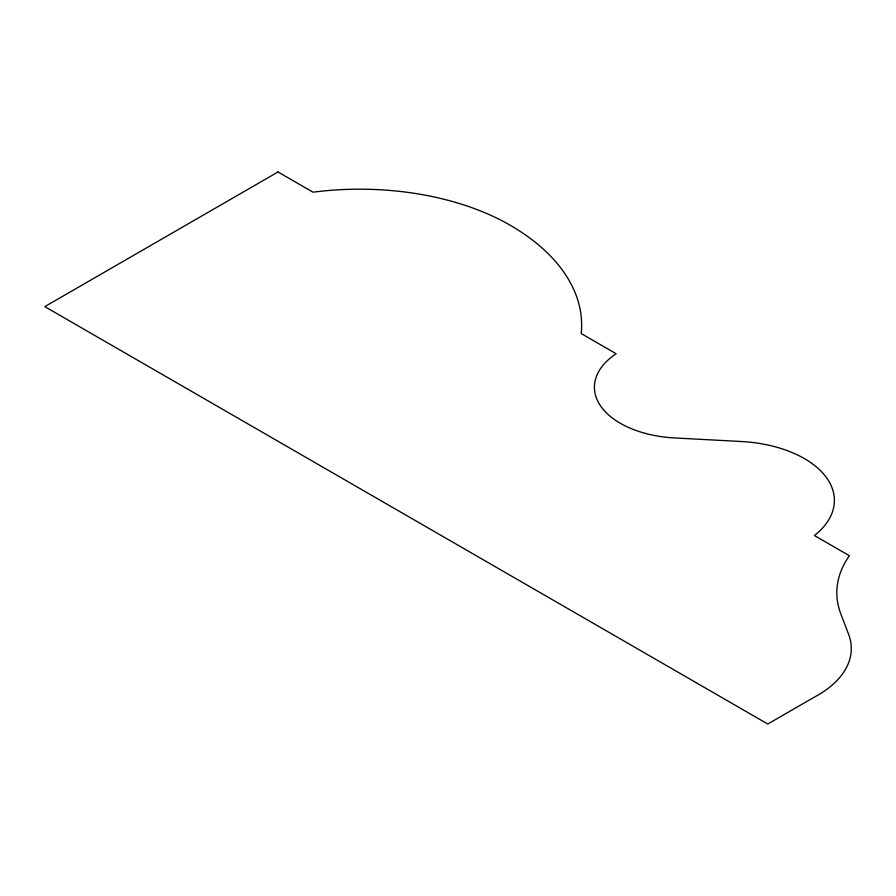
<?xml version="1.0" encoding="UTF-8"?>
<svg xmlns="http://www.w3.org/2000/svg" width="896" height="896" viewBox="0 0 896 896"><rect width="100%" height="100%" fill="white"/><g stroke="black" fill="none" stroke-linecap="round" stroke-linejoin="round"><path stroke-width="1.34" d="M278.018 171.976L44.8 306.622L767.76 724.024L814.397 697.088A114.229 65.957 0 0 0 848.624 634.346L840.806 613.872A169.982 98.134 0 0 1 849.386 555.71L814.397 535.517A102.446 59.147 0 0 0 825.418 476.213A102.446 59.147 0 0 0 741.373 441.515L674.498 437.942A88.2 50.926 0 0 1 600.723 406.146A88.2 50.926 0 0 1 616.168 353.752L581.19 333.547A244.944 141.422 0 0 0 511.224 225.837A212.733 122.819 0 0 0 312.995 192.181L278.018 171.976"/></g></svg>
